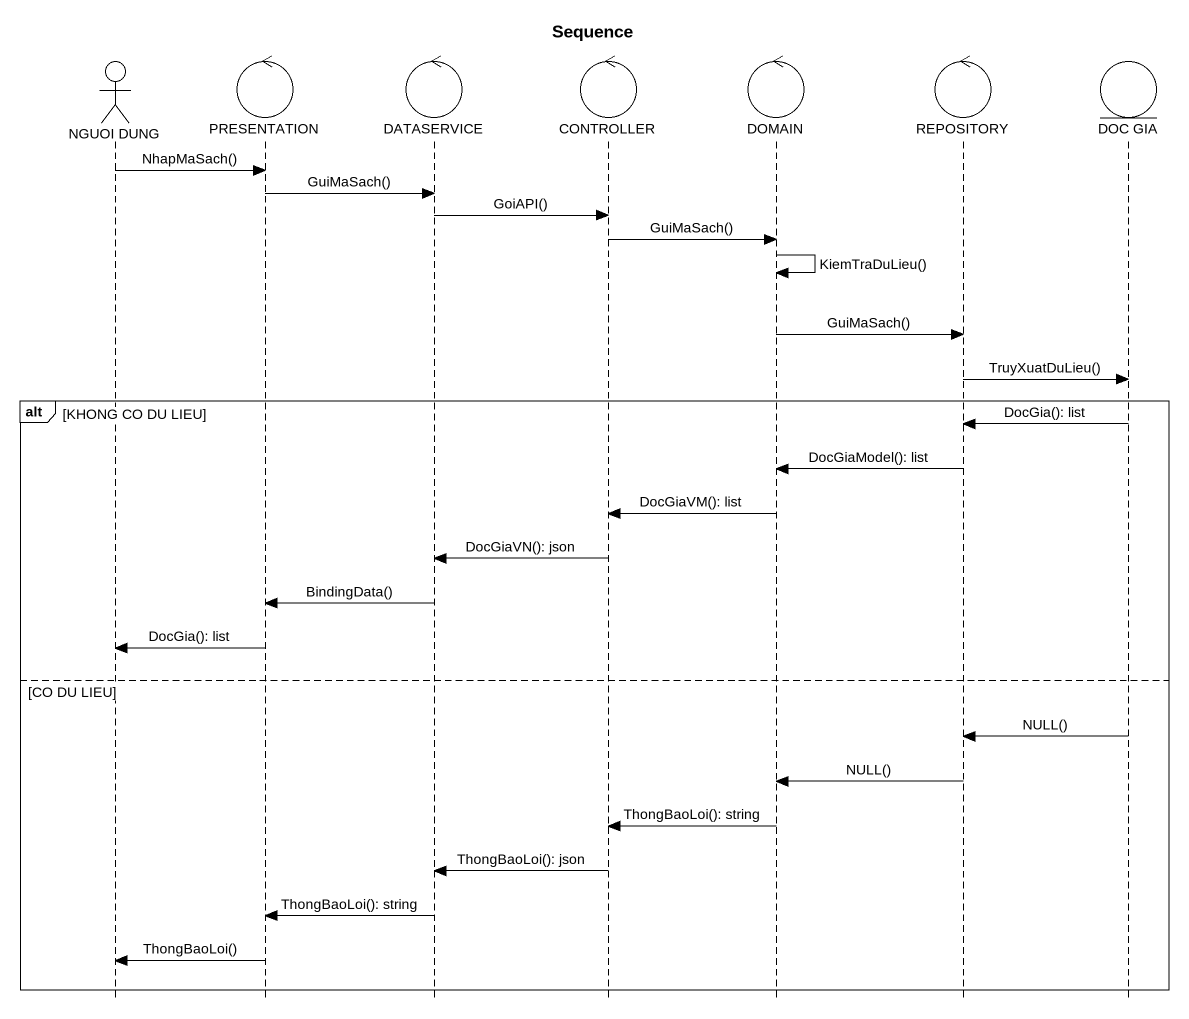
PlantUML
@startuml
title Sequence
hide footbox
actor "NGUOI DUNG" as NGUOI_DUNG
control PRESENTATION
control DATASERVICE
control CONTROLLER
control DOMAIN
control REPOSITORY
entity "DOC GIA" as DOC_GIA

NGUOI_DUNG -> PRESENTATION : NhapMaSach()
PRESENTATION -> DATASERVICE : GuiMaSach()
DATASERVICE -> CONTROLLER : GoiAPI()
CONTROLLER -> DOMAIN : GuiMaSach()
DOMAIN -> DOMAIN : KiemTraDuLieu()
DOMAIN -> REPOSITORY : GuiMaSach()
REPOSITORY -> DOC_GIA : TruyXuatDuLieu()
alt KHONG CO DU LIEU
  DOC_GIA -> REPOSITORY : DocGia(): list
  REPOSITORY -> DOMAIN : DocGiaModel(): list
  DOMAIN -> CONTROLLER : DocGiaVM(): list
  CONTROLLER -> DATASERVICE : DocGiaVN(): json
  DATASERVICE -> PRESENTATION : BindingData()
  PRESENTATION -> NGUOI_DUNG : DocGia(): list
else CO DU LIEU
  DOC_GIA -> REPOSITORY : NULL()
  REPOSITORY -> DOMAIN : NULL()
  DOMAIN -> CONTROLLER : ThongBaoLoi(): string
  CONTROLLER -> DATASERVICE : ThongBaoLoi(): json
  DATASERVICE -> PRESENTATION : ThongBaoLoi(): string
  PRESENTATION -> NGUOI_DUNG : ThongBaoLoi()
end
@enduml
